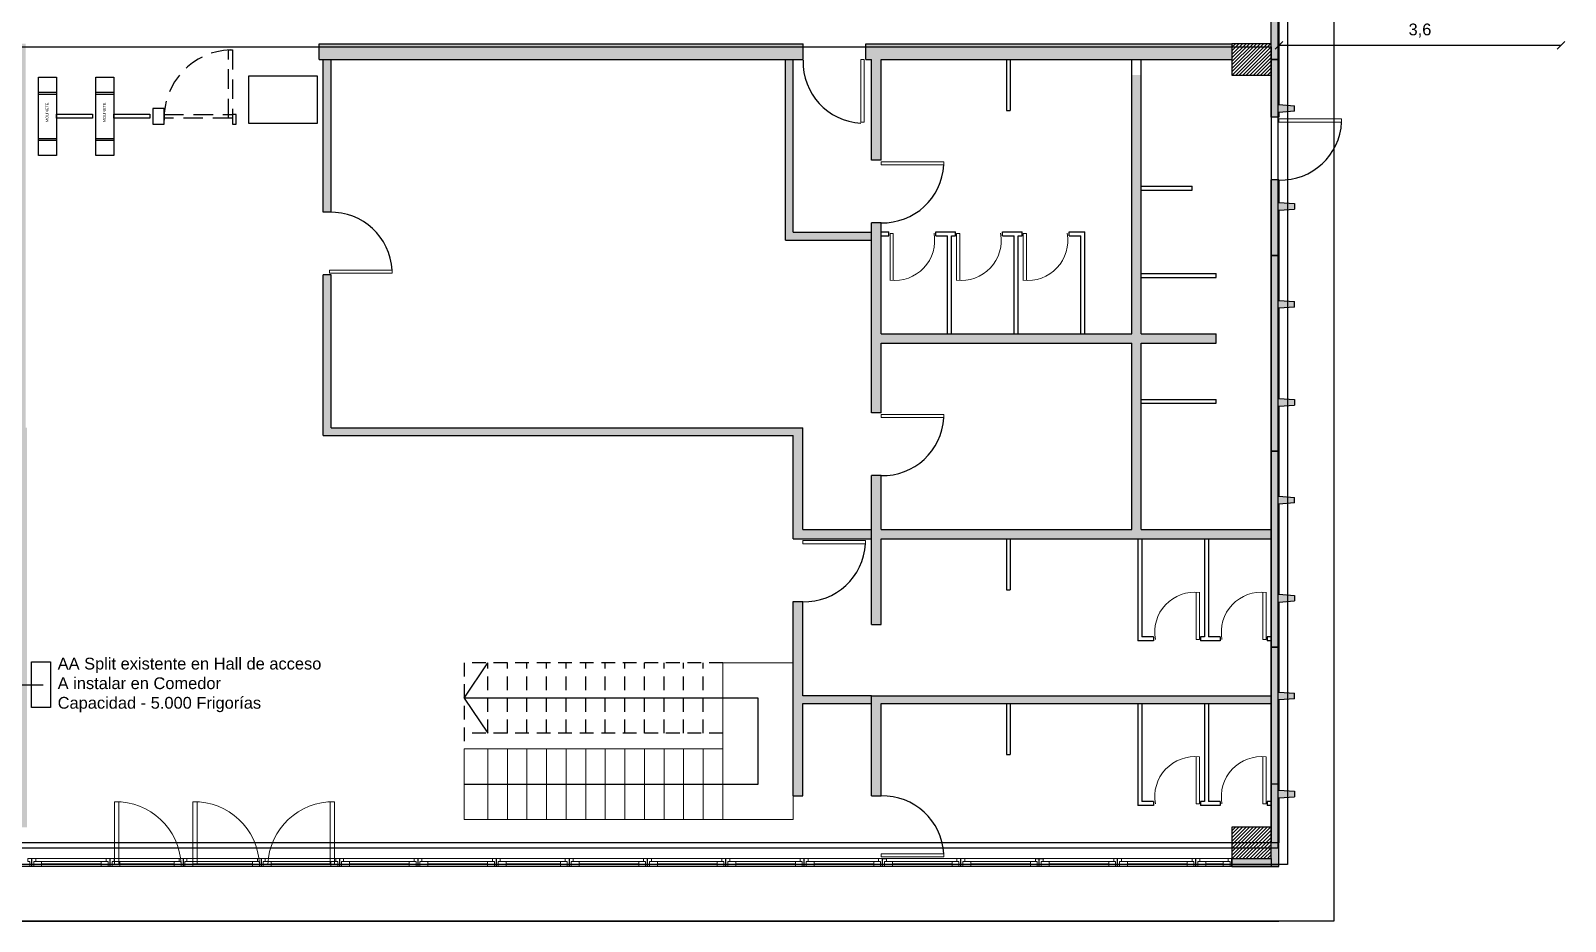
# Model space of a CAD drawing. Header units: millimetres. Extents: x 136.1 to 202.7, y 103.8 to 195.1.
# Drawn here: x 181.54 to 201.13, y 103.85 to 115.21 of the extents above; entities that cross this region are included whole.
import ezdxf

# ---------------------------------------------------------------- set-up
doc = ezdxf.new("R2010")
doc.units = ezdxf.units.MM
doc.linetypes.add('CC-A-PLANTA ALTA$0$HIDDEN', pattern=[0.375, 0.25, -0.125])
doc.linetypes.add('HIDDEN', pattern=[0.375, 0.25, -0.125])
for name, color, linetype in [('AR-Equipamiento', 251, 'Continuous'), ('C-0.4N', 7, 'Continuous'), ('Carpintería', 1, 'Continuous'), ('H-0.1G250', 30, 'Continuous'), ('Hatch', 252, 'Continuous'), ('LEYENDAS', 140, 'Continuous'), ('Mobiliario', 251, 'Continuous'), ('Tabiqueria de durlock', 4, 'Continuous'), ('V-0.13N', 6, 'Continuous')]:
    doc.layers.add(name, color=color, linetype=linetype)
doc.layers.add('V-0.15N', color=5, linetype='Continuous', lineweight=0)
doc.styles.add('IRI-OCASA-LAYOUT_R_9$0$STA', font='txt')
doc.styles.add('NGPCotas100', font='arial.ttf', dxfattribs={"height": 0.15})
doc.styles.add('NGPTextos100', font='arial.ttf', dxfattribs={"height": 0.18})
doc.dimstyles.new('NGP100', dxfattribs={"dimtxt": 0.15, "dimasz": 0.1, "dimexe": 0.02, "dimexo": 0.1, "dimgap": 0.1, "dimtad": 1, "dimtxsty": 'NGPCotas100', "dimblk": 'ARCHTICK', "dimcen": 0, "dimse1": 1, "dimse2": 1, "dimadec": 0, "dimazin": 0, "dimtfac": 1, "dimtmove": 0, "dimatfit": 3, "dimldrblk": 'ARCHTICK', "dimfxl": 1, "dimarcsym": 0})

# ---------------------------------------------------------------- blocks, each defined once
blk = doc.blocks.new('*U13')
at = {"style": 'IRI-OCASA-LAYOUT_R_9$0$STA'}
blk.add_text('MOLINETE', height=0.03522, rotation=90, dxfattribs=at).set_placement((-1.660498, 236.524785, -0.00002))
blk = doc.blocks.new('MOLINETE')
for p, q in [((-1.787829, 236.751325), (-1.557829, 236.751325)), ((-1.787829, 236.728481), (-1.557829, 236.728481)), ((-1.787829, 236.162082), (-1.557829, 236.162082)), ((-1.787829, 236.139238), (-1.557829, 236.139238))]:
    blk.add_line(p, q)
at = {"color": 1}
blk.add_lwpolyline([(-1.787829, 236.945281), (-1.557829, 236.945281), (-1.557829, 235.945281), (-1.787829, 235.945281)], close=True, dxfattribs=at)
blk.add_lwpolyline([(-1.557829, 236.420281), (-1.557829, 236.470281), (-1.097829, 236.470281), (-1.097829, 236.420281)], close=True)
at = {"layer": 'LEYENDAS'}
blk.add_blockref('*U13', (0, -0.154188), dxfattribs=at)
blk = doc.blocks.new('puerta_discapacitado_molinete')
at = {"layer": 'Carpintería'}
for points in [[(-1.065, 0), (-0.922, 0), (-0.922, 0.203), (-1.065, 0.203)], [(-0.05, 0), (0, 0), (0, 0.1265), (-0.05, 0.1265)]]:
    blk.add_lwpolyline(points, close=True, dxfattribs=at)
at = {"layer": 'Mobiliario', "color": 252, "linetype": 'CC-A-PLANTA ALTA$0$HIDDEN'}
for points in [[(-0.1, 0.0765), (-0.1, 0.9485), (-0.05, 0.9485), (-0.05, 0.0765)], [(-0.922, 0.1265), (-0.05, 0.1265), (-0.05, 0.0765), (-0.922, 0.0765)]]:
    blk.add_lwpolyline(points, close=True, dxfattribs=at)
blk.add_arc((-0.05, 0.0765), 0.8724, 91.6422, 181.6422, dxfattribs=at)
blk = doc.blocks.new('_ARCHTICK')
at = {"color": 0, "linetype": 'ByBlock', "const_width": 0.15}
blk.add_lwpolyline([(-0.5, -0.5), (0.5, 0.5)], dxfattribs=at)
blk = doc.blocks.new('*D19')
at = {"layer": 'Defpoints', "color": 0}
for p in [(197.474822, 115.422119), (201.074822, 115.437119), (197.474822, 115.026495)]:
    blk.add_point(p, dxfattribs=at)
at = {"layer": 'Mobiliario', "color": 0, "lineweight": -2}
blk.add_line((201.074822, 115.026495), (197.474822, 115.026495), dxfattribs=at)
at = {"layer": 'Mobiliario', "color": 0, "lineweight": -2, "xscale": 0.1, "yscale": 0.1, "zscale": 0.1, "rotation": 180}
blk.add_blockref('_ARCHTICK', (197.474822, 115.026495), dxfattribs=at)
at = {"layer": 'Mobiliario', "color": 0, "lineweight": -2, "xscale": 0.1, "yscale": 0.1, "zscale": 0.1}
blk.add_blockref('_ARCHTICK', (201.074822, 115.026495), dxfattribs=at)
at = {"layer": 'Mobiliario', "color": 0, "insert": (199.274822, 115.21657), "char_height": 0.15, "attachment_point": 5, "style": 'NGPCotas100'}
blk.add_mtext('3,6', dxfattribs=at)

msp = doc.modelspace()

# ---------------------------------------------------------------- hatches: boundary and pattern name
at = {"layer": 'H-0.1G250'}
for points in [[(197.375, 114.847), (197.475, 114.847), (197.475, 115.422), (197.675, 115.437), (197.675, 115.507), (197.475, 115.522), (197.475, 116.672), (197.675, 116.687), (197.675, 116.757), (197.475, 116.772), (197.475, 117.347), (197.375, 117.347)], [(197.375, 109.847), (197.475, 109.847), (197.475, 110.422), (197.675, 110.437), (197.675, 110.507), (197.475, 110.522), (197.475, 111.672), (197.675, 111.687), (197.675, 111.757), (197.475, 111.772), (197.475, 112.347), (197.375, 112.347)], [(197.375, 107.347), (197.475, 107.347), (197.475, 107.922), (197.675, 107.937), (197.675, 108.007), (197.475, 108.022), (197.475, 109.172), (197.675, 109.187), (197.675, 109.257), (197.475, 109.272), (197.475, 109.847), (197.375, 109.847)], [(197.375, 104.847), (197.475, 104.847), (197.475, 105.422), (197.675, 105.437), (197.675, 105.507), (197.475, 105.522), (197.475, 106.672), (197.675, 106.687), (197.675, 106.757), (197.475, 106.772), (197.475, 107.347), (197.375, 107.347)]]:
    msp.add_hatch(color=256, dxfattribs=at).paths.add_polyline_path(points)
h = msp.add_hatch(dxfattribs=at)
h.set_pattern_fill('LINE', color=256, scale=0.01, angle=45, style=0)
h.set_pattern_definition([(45, (-461.547628, -244.961327), (-0.0224506403, 0.0224506403), [])])
h.paths.add_polyline_path([(197.375, 115.047), (196.875, 115.047), (196.875, 114.647), (197.375, 114.647)])
h = msp.add_hatch(color=256, dxfattribs=at)
h.paths.add_polyline_path([(197.475, 113.309), (197.375, 113.309), (197.375, 112.347), (197.475, 112.347), (197.475, 112.922), (197.675, 112.937), (197.675, 113.007), (197.475, 113.022)])
h.paths.add_polyline_path([(197.375, 114.109), (197.475, 114.109), (197.475, 114.172), (197.675, 114.187), (197.675, 114.257), (197.475, 114.272), (197.475, 114.847), (197.375, 114.847)])
h = msp.add_hatch(dxfattribs=at)
h.set_pattern_fill('LINE', color=256, scale=0.01, angle=45, style=0)
h.set_pattern_definition([(45, (-461.547628, -254.961327), (-0.0224506403, 0.0224506403), [])])
h.paths.add_polyline_path([(197.375, 105.047), (196.875, 105.047), (196.875, 104.647), (197.375, 104.647)])
h = msp.add_hatch(color=256, dxfattribs=at)
h.dxf.hatch_style = 1
h.paths.add_polyline_path([(197.125, 104.647), (196.875, 104.647), (196.875, 104.547), (197.125, 104.547)])
h.paths.add_polyline_path([(197.375, 104.647), (197.125, 104.647), (197.125, 104.547), (197.375, 104.547)])
h.paths.add_polyline_path([(197.475, 104.647), (197.475, 104.847), (197.375, 104.847), (197.375, 104.647), (197.375, 104.547), (197.475, 104.547)])
at = {"layer": 'Hatch'}
h = msp.add_hatch(color=256, dxfattribs=at)
h.dxf.hatch_style = 1
h.paths.add_polyline_path([(177.475, 114.647), (177.275, 114.647), (177.275, 105.047), (177.475, 105.047)])
h.paths.add_polyline_path([(181.495, 110.147), (181.375, 110.147), (181.375, 105.047), (181.495, 105.047)])
h.paths.add_polyline_path([(197.375, 108.847), (195.715, 108.847), (195.715, 111.227), (196.675, 111.227), (196.675, 111.347), (195.715, 111.347), (195.715, 114.647), (195.595, 114.647), (195.595, 111.347), (192.395, 111.347), (192.395, 112.763), (192.275, 112.763), (192.275, 110.337), (192.395, 110.337), (192.395, 111.227), (195.595, 111.227), (195.595, 108.847), (192.395, 108.847), (192.395, 109.537), (192.275, 109.537), (192.275, 108.727), (192.275, 107.634), (192.395, 107.634), (192.395, 108.727), (197.375, 108.727)])
h.paths.add_polyline_path([(192.395, 114.647), (192.275, 114.647), (192.275, 113.563), (192.395, 113.563)], flags=17)
h.paths.add_polyline_path([(192.395, 114.847), (192.275, 114.847), (192.275, 114.647), (192.395, 114.647)])
h.paths.add_polyline_path([(197.375, 106.727), (192.275, 106.727), (192.275, 105.447), (192.395, 105.447), (192.395, 106.627), (197.375, 106.627)])
h.paths.add_polyline_path([(181.475, 114.847), (181.475, 115.047), (178.425, 115.047), (178.425, 114.847)])
h.paths.add_polyline_path([(192.2, 115.047), (192.2, 114.847), (196.875, 114.847), (196.875, 115.047)])
h.paths.add_polyline_path([(191.4, 114.847), (191.4, 115.047), (185.225, 115.047), (185.225, 114.847)])
h = msp.add_hatch(color=256, dxfattribs=at)
h.dxf.hatch_style = 1
h.paths.add_polyline_path([(181.375, 114.847), (181.475, 114.847), (181.475, 110.147), (181.375, 110.147)])
h.paths.add_polyline_path([(185.275, 112.097), (185.375, 112.097), (185.375, 110.147), (191.395, 110.147), (191.395, 108.847), (192.275, 108.847), (192.275, 108.727), (191.275, 108.727), (191.275, 110.047), (185.275, 110.047)])
h.paths.add_polyline_path([(185.275, 114.847), (185.375, 114.847), (185.375, 112.897), (185.275, 112.897)])
h.paths.add_polyline_path([(191.275, 112.642), (192.275, 112.642), (192.275, 112.542), (191.175, 112.542), (191.175, 114.847), (191.275, 114.847)])
h.paths.add_polyline_path([(191.275, 107.927), (191.395, 107.927), (191.395, 106.727), (192.275, 106.727), (192.275, 106.627), (191.395, 106.627), (191.395, 105.447), (191.275, 105.447)])

# ---------------------------------------------------------------- linework, layer by layer
for points in [[(197.465, 175.183), (137.465, 175.183), (137.465, 104.783), (197.465, 104.783)], [(173.275, 115.007), (197.375, 115.007), (197.375, 104.847), (173.275, 104.847)]]:
    msp.add_lwpolyline(points, close=True)
at = {"layer": 'AR-Equipamiento', "linetype": 'HIDDEN', "ltscale": 0.7}
for p, q in [((190.375, 107.147), (187.075, 107.147)), ((187.075, 107.147), (187.075, 106.047)), ((187.375, 106.247), (187.375, 107.147)), ((187.625, 106.247), (187.625, 107.147)), ((187.875, 106.247), (187.875, 107.147)), ((188.125, 106.247), (188.125, 107.147)), ((188.375, 106.247), (188.375, 107.147)), ((188.625, 106.247), (188.625, 107.147)), ((188.875, 106.247), (188.875, 107.147)), ((189.125, 106.247), (189.125, 107.147)), ((189.375, 106.247), (189.375, 107.147)), ((189.625, 106.247), (189.625, 107.147)), ((189.875, 106.247), (189.875, 107.147)), ((190.125, 106.247), (190.125, 107.147)), ((190.375, 106.247), (187.075, 106.247))]:
    msp.add_line(p, q, dxfattribs=at)
at = {"layer": 'C-0.4N'}
for p, q in [((185.225, 115.047), (191.4, 115.047)), ((185.225, 114.847), (185.225, 115.047)), ((191.4, 114.847), (191.4, 115.047)), ((192.2, 115.047), (196.875, 115.047)), ((192.2, 114.847), (192.2, 115.047)), ((185.225, 114.847), (185.375, 114.847)), ((185.375, 114.847), (191.4, 114.847)), ((192.2, 114.847), (192.275, 114.847)), ((192.275, 113.563), (192.275, 114.847)), ((192.395, 113.563), (192.395, 114.847)), ((192.395, 114.847), (196.875, 114.847)), ((195.595, 111.347), (195.595, 114.847)), ((195.715, 111.347), (195.715, 114.847)), ((197.475, 114.272), (197.675, 114.257)), ((197.475, 114.109), (197.375, 114.109)), ((192.395, 113.563), (192.275, 113.563)), ((197.475, 113.309), (197.375, 113.309)), ((197.475, 113.022), (197.675, 113.007)), ((197.475, 112.922), (197.675, 112.937)), ((192.275, 110.337), (192.275, 112.763)), ((192.395, 112.763), (192.275, 112.763)), ((192.395, 111.347), (192.395, 112.763)), ((197.475, 111.772), (197.675, 111.757)), ((192.395, 111.347), (195.595, 111.347)), ((195.715, 111.347), (196.675, 111.347)), ((196.675, 111.227), (196.675, 111.347)), ((192.395, 110.337), (192.395, 111.227)), ((192.395, 111.227), (195.595, 111.227)), ((195.595, 108.847), (195.595, 111.227)), ((195.715, 108.847), (195.715, 111.227)), ((195.715, 111.227), (196.675, 111.227)), ((197.475, 110.522), (197.675, 110.507)), ((192.395, 110.337), (192.275, 110.337)), ((197.475, 110.422), (197.675, 110.437)), ((192.275, 108.727), (192.275, 109.537)), ((192.395, 109.537), (192.275, 109.537)), ((192.395, 108.847), (192.395, 109.537)), ((197.475, 109.272), (197.675, 109.257)), ((192.275, 107.634), (192.275, 108.727)), ((192.395, 108.847), (195.595, 108.847)), ((192.395, 107.634), (192.395, 108.727)), ((192.395, 108.727), (197.375, 108.727)), ((195.715, 108.847), (197.375, 108.847)), ((197.475, 108.022), (197.675, 108.007)), ((197.475, 107.922), (197.675, 107.937)), ((192.275, 107.634), (192.395, 107.634)), ((197.475, 106.772), (197.675, 106.757)), ((192.275, 105.447), (192.275, 106.727)), ((192.275, 106.727), (197.375, 106.727)), ((192.395, 105.447), (192.395, 106.627)), ((192.395, 106.627), (197.375, 106.627)), ((192.275, 105.447), (192.395, 105.447)), ((197.475, 105.522), (197.675, 105.507)), ((197.475, 105.522), (197.675, 105.507)), ((197.475, 105.422), (197.675, 105.437)), ((197.475, 105.422), (197.675, 105.437)), ((181.555, 104.547), (181.555, 104.647)), ((182.555, 104.547), (182.555, 104.647)), ((184.485, 104.547), (184.485, 104.647)), ((185.485, 104.547), (185.485, 104.647)), ((186.485, 104.547), (186.485, 104.647)), ((187.485, 104.547), (187.485, 104.647)), ((189.415, 104.547), (189.415, 104.647)), ((190.415, 104.547), (190.415, 104.647)), ((191.415, 104.547), (191.415, 104.647)), ((192.415, 104.647), (192.465, 104.647)), ((192.415, 104.547), (192.415, 104.647)), ((193.415, 104.547), (193.415, 104.647)), ((194.375, 104.647), (194.475, 104.647)), ((194.415, 104.547), (194.415, 104.647)), ((194.415, 104.547), (194.415, 104.647)), ((195.415, 104.547), (195.415, 104.647)), ((195.415, 104.547), (195.415, 104.647)), ((196.415, 104.547), (196.415, 104.647)), ((196.415, 104.547), (196.415, 104.647)), ((196.415, 104.547), (196.415, 104.647)), ((196.875, 104.547), (196.875, 104.647)), ((197.375, 104.647), (197.375, 104.547)), ((197.475, 104.547), (197.475, 104.647)), ((196.875, 104.547), (197.475, 104.547))]:
    msp.add_line(p, q, dxfattribs=at)
at = {"layer": 'C-0.4N', "color": 251}
msp.add_line((181.7, 106.862), (181.314, 106.862), dxfattribs=at)
at = {"layer": 'C-0.4N'}
for points in [[(197.475, 115.422), (197.475, 114.847), (197.375, 114.847), (197.375, 117.347), (197.475, 117.347), (197.475, 116.772)], [(197.375, 114.847), (197.375, 115.597)], [(197.475, 115.422), (197.475, 114.847), (197.375, 114.847)], [(197.375, 114.109), (197.375, 114.847), (197.475, 114.847), (197.475, 114.272)], [(197.675, 114.187), (197.675, 114.257)], [(197.675, 114.187), (197.475, 114.172), (197.475, 114.109)], [(197.475, 112.922), (197.475, 112.347), (197.375, 112.347), (197.375, 113.309)], [(197.475, 113.309), (197.475, 113.022)], [(197.675, 113.007), (197.675, 112.937)], [(197.475, 110.422), (197.475, 109.847), (197.375, 109.847), (197.375, 112.347), (197.475, 112.347), (197.475, 111.772)], [(197.675, 111.687), (197.475, 111.672), (197.475, 110.522)], [(197.675, 111.687), (197.675, 111.757)], [(197.675, 110.507), (197.675, 110.437)], [(197.475, 107.922), (197.475, 107.347), (197.375, 107.347), (197.375, 109.847), (197.475, 109.847), (197.475, 109.272)], [(197.675, 109.187), (197.475, 109.172), (197.475, 108.022)], [(197.675, 109.187), (197.675, 109.257)], [(197.675, 108.007), (197.675, 107.937)], [(197.475, 105.422), (197.475, 104.847), (197.375, 104.847), (197.375, 107.347), (197.475, 107.347), (197.475, 106.772)], [(197.675, 106.687), (197.475, 106.672), (197.475, 105.522)], [(197.675, 106.687), (197.675, 106.757)], [(197.375, 104.847), (197.375, 105.597)], [(197.475, 105.597), (197.375, 105.597)], [(197.475, 105.597), (197.475, 105.522)], [(197.475, 105.422), (197.475, 104.847), (197.375, 104.847)], [(197.675, 105.507), (197.675, 105.437)], [(197.675, 105.507), (197.675, 105.437)], [(197.475, 104.647), (197.475, 104.847), (197.375, 104.847)], [(183.485, 104.647), (183.485, 104.547)], [(188.415, 104.647), (188.415, 104.547)], [(196.875, 104.647), (196.875, 104.547)]]:
    msp.add_lwpolyline(points, dxfattribs=at)
for points in [[(197.375, 115.047), (196.875, 115.047), (196.875, 114.647), (197.375, 114.647)], [(197.375, 105.047), (196.875, 105.047), (196.875, 104.647), (197.375, 104.647)]]:
    msp.add_lwpolyline(points, close=True, dxfattribs=at)
at = {"layer": 'C-0.4N', "color": 251}
msp.add_lwpolyline([(181.551, 107.158), (181.795, 107.158), (181.795, 106.574), (181.551, 106.574)], close=True, dxfattribs=at)
at = {"layer": 'H-0.1G250'}
msp.add_lwpolyline([(136.105, 176.123), (197.583, 176.123), (197.583, 104.574), (136.105, 104.574)], close=True, dxfattribs=at)
at = {"layer": 'Hatch'}
for p, q in [((193.995, 114.847), (193.995, 114.197)), ((194.045, 114.847), (194.045, 114.197)), ((193.995, 114.197), (194.045, 114.197)), ((195.715, 113.231), (196.365, 113.231)), ((196.365, 113.181), (196.365, 113.231)), ((195.715, 113.181), (196.365, 113.181)), ((192.395, 112.647), (192.495, 112.647)), ((192.495, 112.597), (192.495, 112.647)), ((193.095, 112.647), (193.345, 112.647)), ((193.095, 112.597), (193.095, 112.647)), ((193.345, 112.597), (193.345, 112.647)), ((193.945, 112.647), (194.195, 112.647)), ((193.945, 112.597), (193.945, 112.647)), ((194.195, 112.597), (194.195, 112.647)), ((194.795, 112.647), (194.995, 112.647)), ((194.795, 112.597), (194.795, 112.647)), ((194.995, 111.347), (194.995, 112.647)), ((192.395, 112.597), (192.495, 112.597)), ((193.095, 112.597), (193.245, 112.597)), ((193.245, 111.347), (193.245, 112.597)), ((193.295, 111.347), (193.295, 112.597)), ((193.295, 112.597), (193.345, 112.597)), ((193.945, 112.597), (194.095, 112.597)), ((194.095, 111.347), (194.095, 112.597)), ((194.145, 112.597), (194.195, 112.597)), ((194.145, 111.347), (194.145, 112.597)), ((194.795, 112.597), (194.945, 112.597)), ((194.945, 111.347), (194.945, 112.597)), ((195.715, 112.115), (196.675, 112.115)), ((195.715, 112.065), (196.675, 112.065)), ((196.675, 112.065), (196.675, 112.115)), ((195.715, 110.509), (196.675, 110.509)), ((196.675, 110.459), (196.675, 110.509)), ((195.715, 110.459), (196.675, 110.459)), ((193.995, 108.727), (193.995, 108.077)), ((194.045, 108.727), (194.045, 108.077)), ((195.675, 108.727), (195.675, 107.427)), ((195.725, 108.727), (195.725, 107.477)), ((196.525, 108.727), (196.525, 107.477)), ((196.575, 108.727), (196.575, 107.477)), ((193.995, 108.077), (194.045, 108.077)), ((195.875, 107.427), (195.675, 107.427)), ((195.875, 107.477), (195.725, 107.477)), ((195.875, 107.477), (195.875, 107.427)), ((196.525, 107.477), (196.475, 107.477)), ((196.475, 107.477), (196.475, 107.427)), ((196.725, 107.427), (196.475, 107.427)), ((196.725, 107.477), (196.575, 107.477)), ((196.725, 107.477), (196.725, 107.427)), ((197.325, 107.477), (197.325, 107.427)), ((197.375, 107.477), (197.325, 107.477)), ((197.375, 107.427), (197.325, 107.427)), ((187.075, 106.697), (187.375, 107.147)), ((190.825, 106.697), (187.075, 106.697)), ((187.075, 106.697), (187.375, 106.247)), ((190.825, 105.597), (190.825, 106.697)), ((193.995, 106.627), (193.995, 105.977)), ((194.045, 106.627), (194.045, 105.977)), ((195.675, 106.627), (195.675, 105.327)), ((195.725, 106.627), (195.725, 105.377)), ((196.525, 106.627), (196.525, 105.377)), ((196.575, 106.627), (196.575, 105.377)), ((193.995, 105.977), (194.045, 105.977)), ((187.075, 105.597), (190.825, 105.597)), ((195.875, 105.327), (195.675, 105.327)), ((195.875, 105.377), (195.725, 105.377)), ((195.875, 105.377), (195.875, 105.327)), ((196.525, 105.377), (196.475, 105.377)), ((196.475, 105.377), (196.475, 105.327)), ((196.725, 105.327), (196.475, 105.327)), ((196.725, 105.377), (196.575, 105.377)), ((196.725, 105.377), (196.725, 105.327)), ((197.325, 105.377), (197.325, 105.327)), ((197.375, 105.377), (197.325, 105.377)), ((197.375, 105.327), (197.325, 105.327))]:
    msp.add_line(p, q, dxfattribs=at)
for centre, start, end in [((192.179, 114.815), 178.4256, 266.9978), ((197.496, 114.088), 268.4256, 356.9978), ((192.416, 113.542), 268.4256, 356.9978), ((185.375, 112.117), 3.0022, 91.5744), ((192.416, 110.316), 268.4256, 356.9978), ((191.416, 108.706), 268.4256, 356.9978), ((192.416, 104.668), 3.0022, 91.5744)]:
    msp.add_arc(centre, 0.78, start, end, dxfattribs=at)
at = {"layer": 'Mobiliario'}
msp.add_line((197.475, 104.547), (179.875, 104.547), dxfattribs=at)
at = {"layer": 'Mobiliario', "color": 1}
msp.add_lwpolyline([(185.203, 114.634), (184.323, 114.634), (184.323, 114.034), (185.203, 114.034)], close=True, dxfattribs=at)
at = {"layer": 'Tabiqueria de durlock'}
for p, q in [((185.275, 112.897), (185.275, 114.847)), ((185.375, 112.897), (185.375, 114.847)), ((191.175, 112.542), (191.175, 114.847)), ((191.275, 112.642), (191.275, 114.847)), ((185.375, 112.897), (185.275, 112.897)), ((191.275, 112.642), (192.275, 112.642)), ((191.175, 112.542), (192.275, 112.542)), ((185.275, 110.047), (185.275, 112.097)), ((185.375, 112.097), (185.275, 112.097)), ((185.375, 110.147), (185.375, 112.097)), ((185.375, 110.147), (191.395, 110.147)), ((191.395, 108.847), (191.395, 110.147)), ((185.275, 110.047), (191.275, 110.047)), ((191.275, 108.727), (191.275, 110.047)), ((191.275, 108.727), (192.275, 108.727)), ((191.395, 108.847), (192.275, 108.847)), ((191.275, 105.447), (191.275, 107.927)), ((191.275, 107.927), (191.395, 107.927)), ((191.395, 106.727), (191.395, 107.927)), ((192.275, 106.727), (191.395, 106.727)), ((191.395, 105.447), (191.395, 106.627)), ((191.395, 106.627), (192.275, 106.627)), ((191.275, 105.447), (191.395, 105.447))]:
    msp.add_line(p, q, dxfattribs=at)
at = {"layer": 'V-0.13N'}
for points in [[(136.375, 176.175), (136.375, 103.847), (197.475, 103.847)], [(198.175, 176.047), (198.175, 103.847), (137.275, 103.847)], [(198.175, 176.047), (198.175, 104.547)]]:
    msp.add_lwpolyline(points, dxfattribs=at)
at = {"layer": 'V-0.15N'}
for p, q in [((190.375, 107.147), (191.275, 107.147)), ((190.375, 105.147), (190.375, 107.147)), ((187.075, 106.047), (190.375, 106.047)), ((187.375, 105.147), (187.375, 106.047)), ((187.625, 105.147), (187.625, 106.047)), ((187.875, 105.147), (187.875, 106.047)), ((188.125, 105.147), (188.125, 106.047)), ((188.375, 105.147), (188.375, 106.047)), ((188.625, 105.147), (188.625, 106.047)), ((188.875, 105.147), (188.875, 106.047)), ((189.125, 105.147), (189.125, 106.047)), ((189.375, 105.147), (189.375, 106.047)), ((189.625, 105.147), (189.625, 106.047)), ((189.875, 105.147), (189.875, 106.047)), ((190.125, 105.147), (190.125, 106.047)), ((191.275, 105.447), (191.275, 105.147)), ((182.505, 104.647), (181.605, 104.647)), ((181.68, 104.609), (182.442, 104.609)), ((182.555, 104.547), (182.555, 104.647)), ((182.555, 104.547), (182.555, 104.647)), ((183.435, 104.647), (182.605, 104.647)), ((182.68, 104.609), (183.372, 104.609)), ((184.435, 104.647), (183.535, 104.647)), ((183.61, 104.609), (184.372, 104.609)), ((185.435, 104.647), (184.535, 104.647)), ((184.61, 104.609), (185.372, 104.609)), ((186.435, 104.647), (185.535, 104.647)), ((185.61, 104.609), (186.372, 104.609)), ((187.435, 104.647), (186.535, 104.647)), ((186.61, 104.609), (187.372, 104.609)), ((187.485, 104.547), (187.485, 104.647)), ((187.485, 104.547), (187.485, 104.647)), ((188.365, 104.647), (187.535, 104.647)), ((187.61, 104.609), (188.302, 104.609)), ((189.365, 104.647), (188.465, 104.647)), ((188.54, 104.609), (189.302, 104.609)), ((190.365, 104.647), (189.465, 104.647)), ((189.54, 104.609), (190.302, 104.609)), ((191.365, 104.647), (190.465, 104.647)), ((190.54, 104.609), (191.302, 104.609)), ((192.365, 104.647), (191.465, 104.647)), ((191.54, 104.609), (192.302, 104.609)), ((193.365, 104.647), (192.465, 104.647)), ((192.54, 104.609), (193.302, 104.609)), ((194.365, 104.647), (193.465, 104.647)), ((193.54, 104.609), (194.302, 104.609)), ((195.365, 104.647), (194.465, 104.647)), ((194.54, 104.609), (195.302, 104.609)), ((196.365, 104.647), (195.465, 104.647)), ((196.365, 104.647), (195.465, 104.647)), ((195.54, 104.609), (196.302, 104.609)), ((195.54, 104.609), (196.302, 104.609)), ((196.825, 104.647), (196.465, 104.647)), ((196.54, 104.609), (196.85, 104.609)), ((181.68, 104.579), (182.442, 104.579)), ((181.68, 104.547), (182.442, 104.547)), ((182.68, 104.579), (183.372, 104.579)), ((182.68, 104.547), (183.372, 104.547)), ((183.61, 104.579), (184.372, 104.579)), ((183.61, 104.547), (184.372, 104.547)), ((184.61, 104.579), (185.372, 104.579)), ((184.61, 104.547), (185.372, 104.547)), ((185.61, 104.579), (186.372, 104.579)), ((185.61, 104.547), (186.372, 104.547)), ((186.61, 104.579), (187.372, 104.579)), ((186.61, 104.547), (187.372, 104.547)), ((187.61, 104.579), (188.302, 104.579)), ((187.61, 104.547), (188.302, 104.547)), ((188.54, 104.579), (189.302, 104.579)), ((188.54, 104.547), (189.302, 104.547)), ((189.54, 104.579), (190.302, 104.579)), ((189.54, 104.547), (190.302, 104.547)), ((190.54, 104.579), (191.302, 104.579)), ((190.54, 104.547), (191.302, 104.547)), ((191.54, 104.579), (192.302, 104.579)), ((191.54, 104.547), (192.302, 104.547)), ((192.54, 104.579), (193.302, 104.579)), ((192.54, 104.547), (193.302, 104.547)), ((193.54, 104.579), (194.302, 104.579)), ((193.54, 104.547), (194.302, 104.547)), ((194.54, 104.579), (195.302, 104.579)), ((194.54, 104.547), (195.302, 104.547)), ((195.54, 104.579), (196.302, 104.579)), ((195.54, 104.579), (196.302, 104.579)), ((195.54, 104.547), (196.302, 104.547)), ((195.54, 104.547), (196.302, 104.547)), ((196.54, 104.579), (196.762, 104.579)), ((196.762, 104.547), (196.54, 104.547))]:
    msp.add_line(p, q, dxfattribs=at)
for points in [[(192.178, 114.847), (192.138, 114.847), (192.138, 114.047), (192.178, 114.047)], [(197.475, 114.088), (197.475, 114.048), (198.275, 114.048), (198.275, 114.088)], [(192.395, 113.541), (192.395, 113.501), (193.195, 113.501), (193.195, 113.541)], [(185.353, 112.118), (185.353, 112.158), (186.153, 112.158), (186.153, 112.118)], [(192.395, 110.316), (192.395, 110.276), (193.195, 110.276), (193.195, 110.316)], [(191.395, 108.706), (191.395, 108.666), (192.195, 108.666), (192.195, 108.706)], [(181.58, 104.547), (181.68, 104.547), (181.68, 104.609), (181.58, 104.609)], [(182.53, 104.547), (182.442, 104.547), (182.442, 104.609), (182.53, 104.609)], [(182.58, 104.547), (182.68, 104.547), (182.68, 104.609), (182.58, 104.609)], [(183.46, 104.547), (183.372, 104.547), (183.372, 104.609), (183.46, 104.609)], [(183.51, 104.547), (183.61, 104.547), (183.61, 104.609), (183.51, 104.609)], [(184.46, 104.547), (184.372, 104.547), (184.372, 104.609), (184.46, 104.609)], [(184.51, 104.547), (184.61, 104.547), (184.61, 104.609), (184.51, 104.609)], [(185.46, 104.547), (185.372, 104.547), (185.372, 104.609), (185.46, 104.609)], [(185.51, 104.547), (185.61, 104.547), (185.61, 104.609), (185.51, 104.609)], [(186.46, 104.547), (186.372, 104.547), (186.372, 104.609), (186.46, 104.609)], [(186.51, 104.547), (186.61, 104.547), (186.61, 104.609), (186.51, 104.609)], [(187.46, 104.547), (187.372, 104.547), (187.372, 104.609), (187.46, 104.609)], [(187.51, 104.547), (187.61, 104.547), (187.61, 104.609), (187.51, 104.609)], [(188.39, 104.547), (188.302, 104.547), (188.302, 104.609), (188.39, 104.609)], [(188.44, 104.547), (188.54, 104.547), (188.54, 104.609), (188.44, 104.609)], [(189.39, 104.547), (189.302, 104.547), (189.302, 104.609), (189.39, 104.609)], [(189.44, 104.547), (189.54, 104.547), (189.54, 104.609), (189.44, 104.609)], [(190.39, 104.547), (190.302, 104.547), (190.302, 104.609), (190.39, 104.609)], [(190.44, 104.547), (190.54, 104.547), (190.54, 104.609), (190.44, 104.609)], [(191.39, 104.547), (191.302, 104.547), (191.302, 104.609), (191.39, 104.609)], [(191.44, 104.547), (191.54, 104.547), (191.54, 104.609), (191.44, 104.609)], [(192.39, 104.547), (192.302, 104.547), (192.302, 104.609), (192.39, 104.609)], [(192.395, 104.669), (192.395, 104.709), (193.195, 104.709), (193.195, 104.669)], [(192.44, 104.547), (192.54, 104.547), (192.54, 104.609), (192.44, 104.609)], [(193.39, 104.547), (193.302, 104.547), (193.302, 104.609), (193.39, 104.609)], [(193.44, 104.547), (193.54, 104.547), (193.54, 104.609), (193.44, 104.609)], [(194.39, 104.547), (194.302, 104.547), (194.302, 104.609), (194.39, 104.609)], [(194.39, 104.547), (194.302, 104.547), (194.302, 104.609), (194.39, 104.609)], [(194.44, 104.547), (194.54, 104.547), (194.54, 104.609), (194.44, 104.609)], [(195.39, 104.547), (195.302, 104.547), (195.302, 104.609), (195.39, 104.609)], [(195.44, 104.547), (195.54, 104.547), (195.54, 104.609), (195.44, 104.609)], [(195.44, 104.547), (195.54, 104.547), (195.54, 104.609), (195.44, 104.609)], [(196.39, 104.547), (196.302, 104.547), (196.302, 104.609), (196.39, 104.609)], [(196.39, 104.547), (196.302, 104.547), (196.302, 104.609), (196.39, 104.609)], [(196.44, 104.547), (196.54, 104.547), (196.54, 104.609), (196.44, 104.609)], [(196.85, 104.547), (196.762, 104.547), (196.762, 104.609), (196.85, 104.609)]]:
    msp.add_lwpolyline(points, close=True, dxfattribs=at)
for points in [[(192.552, 112.028), (192.552, 112.628), (192.51, 112.628)], [(192.51, 112.628), (192.51, 112.028)], [(193.36, 112.628), (193.36, 112.028)], [(193.402, 112.028), (193.402, 112.628), (193.36, 112.628)], [(194.21, 112.628), (194.21, 112.028)], [(194.252, 112.028), (194.252, 112.628), (194.21, 112.628)], [(196.417, 108.046), (196.417, 107.446), (196.46, 107.446)], [(196.46, 107.446), (196.46, 108.046)], [(197.267, 108.046), (197.267, 107.446), (197.31, 107.446)], [(197.31, 107.446), (197.31, 108.046)], [(187.075, 106.047), (187.075, 105.147), (191.275, 105.147)], [(196.417, 105.946), (196.417, 105.346), (196.46, 105.346)], [(196.46, 105.346), (196.46, 105.946)], [(197.267, 105.946), (197.267, 105.346), (197.31, 105.346)], [(197.31, 105.346), (197.31, 105.946)], [(182.609, 104.572), (182.609, 105.372)], [(182.666, 105.372), (182.666, 104.572), (182.609, 104.572)], [(183.609, 104.572), (183.609, 105.372)], [(183.666, 105.372), (183.666, 104.572), (183.609, 104.572)], [(185.362, 105.372), (185.362, 104.572), (185.419, 104.572)], [(185.419, 104.572), (185.419, 105.372)], [(181.555, 104.647), (181.505, 104.647), (181.505, 104.609), (181.53, 104.609), (181.53, 104.547), (181.555, 104.547)], [(181.555, 104.647), (181.605, 104.647), (181.605, 104.609), (181.58, 104.609), (181.58, 104.547), (181.555, 104.547)], [(182.555, 104.647), (182.505, 104.647), (182.505, 104.609), (182.53, 104.609), (182.53, 104.547), (182.555, 104.547)], [(182.555, 104.647), (182.605, 104.647), (182.605, 104.609), (182.58, 104.609), (182.58, 104.547), (182.555, 104.547)], [(183.485, 104.647), (183.435, 104.647), (183.435, 104.609), (183.46, 104.609), (183.46, 104.547), (183.485, 104.547)], [(183.485, 104.647), (183.535, 104.647), (183.535, 104.609), (183.51, 104.609), (183.51, 104.547), (183.485, 104.547)], [(184.485, 104.647), (184.435, 104.647), (184.435, 104.609), (184.46, 104.609), (184.46, 104.547), (184.485, 104.547)], [(184.485, 104.647), (184.535, 104.647), (184.535, 104.609), (184.51, 104.609), (184.51, 104.547), (184.485, 104.547)], [(185.485, 104.647), (185.435, 104.647), (185.435, 104.609), (185.46, 104.609), (185.46, 104.547), (185.485, 104.547)], [(185.485, 104.647), (185.535, 104.647), (185.535, 104.609), (185.51, 104.609), (185.51, 104.547), (185.485, 104.547)], [(186.485, 104.647), (186.435, 104.647), (186.435, 104.609), (186.46, 104.609), (186.46, 104.547), (186.485, 104.547)], [(186.485, 104.647), (186.535, 104.647), (186.535, 104.609), (186.51, 104.609), (186.51, 104.547), (186.485, 104.547)], [(187.485, 104.647), (187.435, 104.647), (187.435, 104.609), (187.46, 104.609), (187.46, 104.547), (187.485, 104.547)], [(187.485, 104.647), (187.535, 104.647), (187.535, 104.609), (187.51, 104.609), (187.51, 104.547), (187.485, 104.547)], [(188.415, 104.647), (188.365, 104.647), (188.365, 104.609), (188.39, 104.609), (188.39, 104.547), (188.415, 104.547)], [(188.415, 104.647), (188.465, 104.647), (188.465, 104.609), (188.44, 104.609), (188.44, 104.547), (188.415, 104.547)], [(189.415, 104.647), (189.365, 104.647), (189.365, 104.609), (189.39, 104.609), (189.39, 104.547), (189.415, 104.547)], [(189.415, 104.647), (189.465, 104.647), (189.465, 104.609), (189.44, 104.609), (189.44, 104.547), (189.415, 104.547)], [(190.415, 104.647), (190.365, 104.647), (190.365, 104.609), (190.39, 104.609), (190.39, 104.547), (190.415, 104.547)], [(190.415, 104.647), (190.465, 104.647), (190.465, 104.609), (190.44, 104.609), (190.44, 104.547), (190.415, 104.547)], [(191.415, 104.647), (191.365, 104.647), (191.365, 104.609), (191.39, 104.609), (191.39, 104.547), (191.415, 104.547)], [(191.415, 104.647), (191.465, 104.647), (191.465, 104.609), (191.44, 104.609), (191.44, 104.547), (191.415, 104.547)], [(192.415, 104.647), (192.365, 104.647), (192.365, 104.609), (192.39, 104.609), (192.39, 104.547), (192.415, 104.547)], [(192.415, 104.647), (192.465, 104.647), (192.465, 104.609), (192.44, 104.609), (192.44, 104.547), (192.415, 104.547)], [(193.415, 104.647), (193.365, 104.647), (193.365, 104.609), (193.39, 104.609), (193.39, 104.547), (193.415, 104.547)], [(193.415, 104.647), (193.465, 104.647), (193.465, 104.609), (193.44, 104.609), (193.44, 104.547), (193.415, 104.547)], [(194.415, 104.647), (194.365, 104.647), (194.365, 104.609), (194.39, 104.609), (194.39, 104.547), (194.415, 104.547)], [(194.415, 104.647), (194.365, 104.647), (194.365, 104.609), (194.39, 104.609), (194.39, 104.547), (194.415, 104.547)], [(194.415, 104.647), (194.465, 104.647), (194.465, 104.609), (194.44, 104.609), (194.44, 104.547), (194.415, 104.547)], [(195.415, 104.647), (195.365, 104.647), (195.365, 104.609), (195.39, 104.609), (195.39, 104.547), (195.415, 104.547)], [(195.415, 104.647), (195.465, 104.647), (195.465, 104.609), (195.44, 104.609), (195.44, 104.547), (195.415, 104.547)], [(195.415, 104.647), (195.465, 104.647), (195.465, 104.609), (195.44, 104.609), (195.44, 104.547), (195.415, 104.547)], [(196.415, 104.647), (196.365, 104.647), (196.365, 104.609), (196.39, 104.609), (196.39, 104.547), (196.415, 104.547)], [(196.415, 104.647), (196.365, 104.647), (196.365, 104.609), (196.39, 104.609), (196.39, 104.547), (196.415, 104.547)], [(196.415, 104.647), (196.465, 104.647), (196.465, 104.609), (196.44, 104.609), (196.44, 104.547), (196.415, 104.547)], [(196.875, 104.647), (196.825, 104.647), (196.825, 104.609), (196.85, 104.609), (196.85, 104.547), (196.875, 104.547)]]:
    msp.add_lwpolyline(points, dxfattribs=at)
for centre, radius, start, end in [((192.568, 112.537), 0.512, 263.4133, 10.2788), ((193.418, 112.537), 0.512, 263.4133, 10.2788), ((194.268, 112.537), 0.512, 263.4133, 10.2788), ((196.401, 107.537), 0.512, 83.4133, 190.2788), ((197.251, 107.537), 0.512, 83.4133, 190.2788), ((196.401, 105.437), 0.512, 83.4133, 190.2788), ((197.251, 105.437), 0.512, 83.4133, 190.2788), ((182.63, 104.543), 0.83, 2.0232, 91.4482), ((183.63, 104.543), 0.83, 2.0232, 91.4482), ((185.398, 104.543), 0.83, 88.5518, 177.9768)]:
    msp.add_arc(centre, radius, start, end, dxfattribs=at)

# ---------------------------------------------------------------- block references
at = {"layer": 'Mobiliario'}
for name, p in [('puerta_discapacitado_molinete', (184.165, 114.02)), ('MOLINETE', (183.428, -122.323)), ('MOLINETE', (184.158, -122.323))]:
    msp.add_blockref(name, p, dxfattribs=at)

# ---------------------------------------------------------------- texts
at = {"color": 160, "insert": (181.885, 107.211), "char_height": 0.15, "width": 4.4161, "attachment_point": 1, "style": 'NGPTextos100'}
msp.add_mtext('AA Split existente en Hall de acceso\\PA instalar en Comedor\\PCapacidad - 5.000 Frigorías', dxfattribs=at)

# ---------------------------------------------------------------- dimensions: what is measured, and where the dimension line sits
at = {"layer": 'Mobiliario'}
dim = msp.add_linear_dim(base=(197.475, 115.026), p1=(201.075, 115.437), p2=(197.475, 115.422), dimstyle='NGP100', override={"dimtmove": 1, "dimfxl": 0.02}, dxfattribs=at)
dim.commit()
dim.dimension.update_dxf_attribs({"geometry": '*D19', "text_midpoint": (199.275, 115.217)})

doc.saveas('drawing.dxf')
